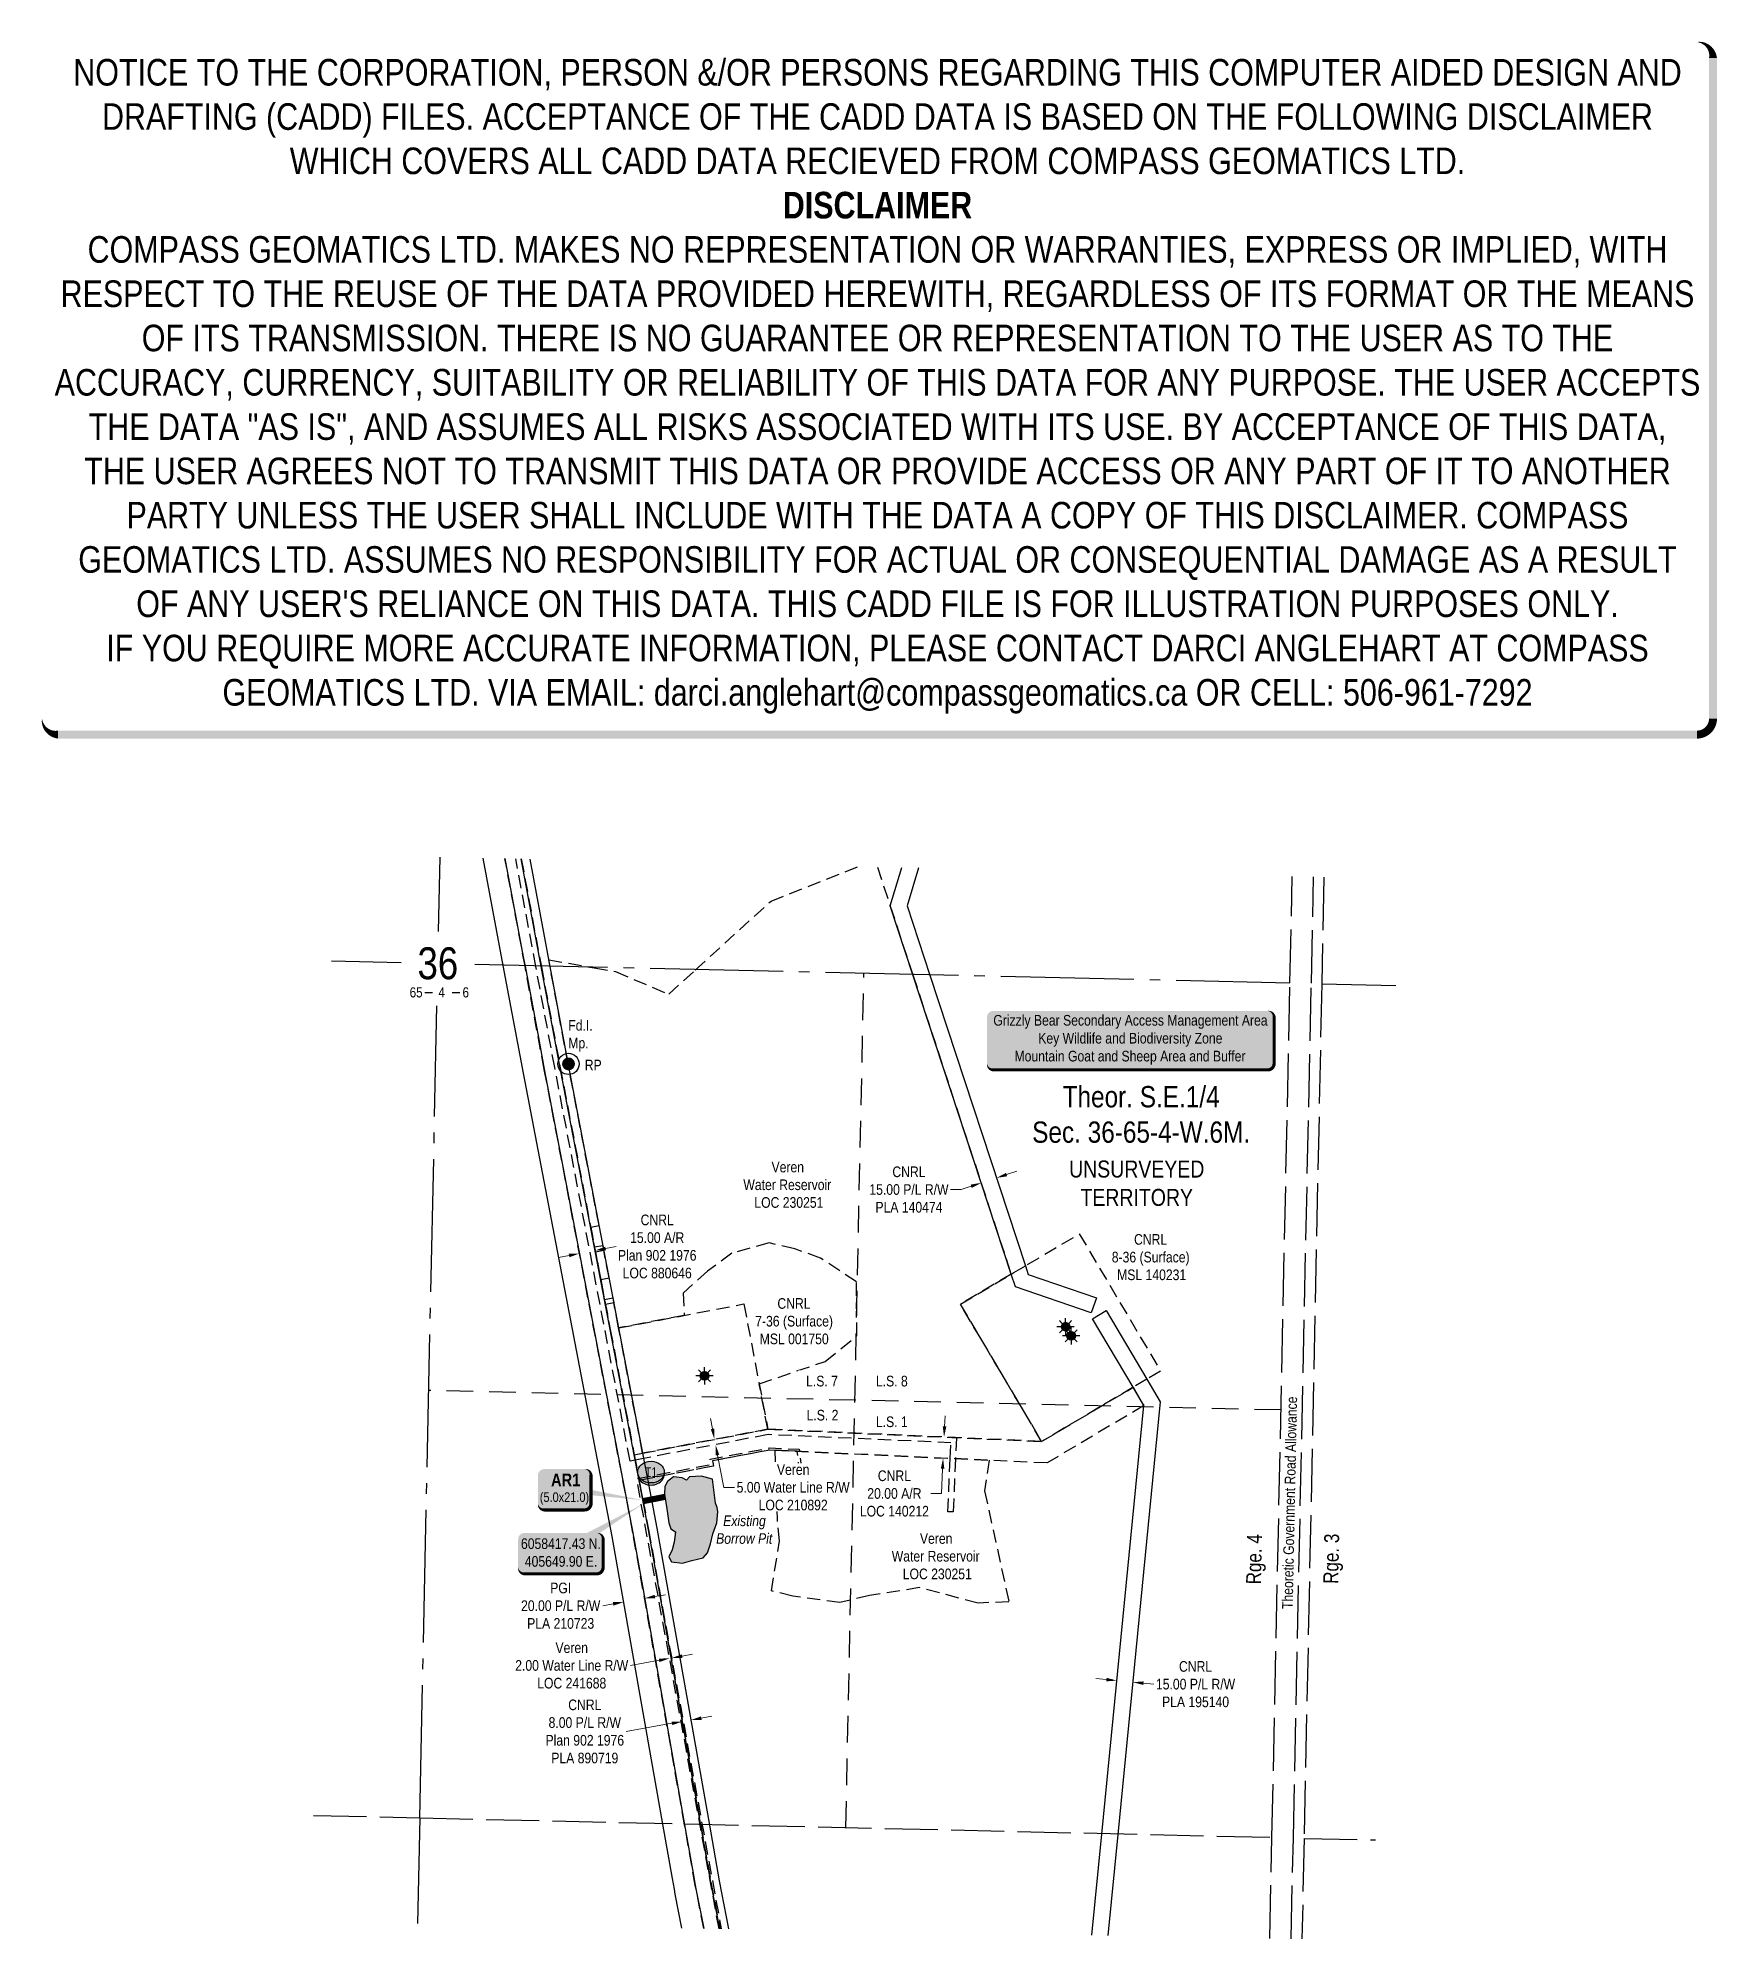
# Model space of a CAD drawing. Extents: x 405080 to 406660, y 6058008 to 6059797.
import ezdxf
from ezdxf.enums import TextEntityAlignment as Align

# ---------------------------------------------------------------- set-up
doc = ezdxf.new("R2010")
doc.units = 0
doc.header["$LTSCALE"] = 5
doc.header["$PDMODE"] = 3
doc.header["$PDSIZE"] = 5
for name, pattern in [('foc-ACCESSROAD', [3.75, 2.5, -1.25]), ('foc-LSD', [8, 5, -3]), ('foc-QUARTERLINE', [33, 25, -3, 2, -3]), ('foc-UNSURVEYED', [12.5, 10, -2.5])]:
    doc.linetypes.add(name, pattern=pattern)
doc.layers.get('Defpoints').update_dxf_attribs({"color": 9})
for name, color, linetype in [('10', 1, 'Continuous'), ('35', 37, 'Continuous'), ('9', 3, 'Continuous'), ('ABADATA-DRILL-T', 8, 'Continuous'), ('AS-WILDLIFE-BLOCK', 131, 'Continuous'), ('C-AR', 13, 'foc-ACCESSROAD'), ('C-SYMBOL', 7, 'Continuous'), ('DETAIL-T', 7, 'Continuous'), ('F-AR', 190, 'foc-ACCESSROAD'), ('F-RW', 190, 'Continuous'), ('F-WS', 190, 'foc-ACCESSROAD'), ('L-MON', 1, 'Continuous'), ('L-ROAD-T', 7, 'Continuous'), ('L-SECLBL', 7, 'Continuous'), ('L-SECQ', 8, 'foc-QUARTERLINE'), ('L-SECTION-LSD', 7, 'foc-LSD'), ('L-UNS-T', 3, 'Continuous'), ('L-USEC', 7, 'foc-UNSURVEYED'), ('P-CROSSINGS', 250, 'Continuous'), ('P-TEMP-BLOCKS', 250, 'Continuous'), ('P-TEMP-H', 41, 'Continuous'), ('T-WATER', 160, 'Continuous'), ('T-WATER-H', 133, 'Continuous')]:
    doc.layers.add(name, color=color, linetype=linetype)
for name, color, linetype, lineweight in [('C-AR-T', 13, 'Continuous', 9), ('F-AR-T', 190, 'Continuous', 9), ('F-RW-T', 190, 'Continuous', 9), ('F-WS-T', 190, 'Continuous', 9), ('P-TEMP-T', 46, 'Continuous', 18)]:
    doc.layers.add(name, color=color, linetype=linetype, lineweight=lineweight)
doc.layers.add('DISCLAIMER', color=7, linetype='Continuous', plot=False)
doc.layers.add('oil_and_gas_wells_pt', color=7, linetype='Continuous', true_color=0x066cc4)
doc.layers.add('P-100m WELL BORE BUFFER', color=7, linetype='Continuous', true_color=0xf5ffd6)
doc.styles.add('100L', font='ARIALN.TTF', dxfattribs={"height": 11})
doc.styles.add('175L', font='ARIALN.TTF', dxfattribs={"height": 20})
doc.styles.add('80', font='ARIALN.TTF', dxfattribs={"height": 10})
doc.styles.add('80CG', font='ARIALN.TTF', dxfattribs={"height": 10})
doc.styles.add('80L', font='ARIALN.TTF', dxfattribs={"height": 10})
doc.styles.add('BOLD', font='ARIALNB.TTF')
doc.styles.add('SIMPLEX', font='ARIALN.TTF')
doc.dimstyles.new('Compass 5 000', dxfattribs={"dimscale": 5, "dimtxt": 9, "dimasz": 2, "dimexe": 0.2, "dimexo": 0.0625, "dimgap": 0.5, "dimtad": 0, "dimtih": 1, "dimtoh": 1, "dimzin": 0, "dimdsep": 46, "dimtxsty": '80CG', "dimcen": 0.1, "dimse1": 1, "dimse2": 1, "dimclrd": 256, "dimclrt": 256, "dimaunit": 1, "dimadec": 4, "dimazin": 0, "dimtfac": 0.06, "dimtofl": 0, "dimtmove": 0, "dimatfit": 1, "dimfxl": 0.2, "dimtolj": 1, "dimtzin": 0, "dimlwd": -1, "dimarcsym": 0})

# ---------------------------------------------------------------- blocks, each defined once
blk = doc.blocks.new('fdia')
at = {"color": 255, "const_width": 1}
blk.add_lwpolyline([(-0.5, 0, 1), (0.5, 0, 1)], format="xyb", close=True, dxfattribs=at)
blk = doc.blocks.new('Fdiaa')
blk.add_blockref('fdia', (0, 0))
blk = doc.blocks.new('fdib')
at = {"color": 1, "const_width": 1.6}
blk.add_lwpolyline([(-0.4, 0, 1), (0.4, 0, 1)], format="xyb", close=True, dxfattribs=at)
at = {"color": 1}
blk.add_circle((0, 0), 0.8, dxfattribs=at)
blk = doc.blocks.new('Fdibb')
blk.add_blockref('fdib', (0, 0))
blk = doc.blocks.new('fdicc')
for name in ['Fdibb', 'Fdiaa']:
    blk.add_blockref(name, (0, 0))
blk = doc.blocks.new('FDI')
blk.add_blockref('fdicc', (0, 0))
blk = doc.blocks.new('L-SECLBL')
at = {"layer": '9', "color": 7}
for p, q in [((-5.1, -27.8), (-12.3, -27.8)), ((20.7, -27.8), (13.5, -27.8))]:
    blk.add_line(p, q, dxfattribs=at)
at = {"layer": '10', "color": 2, "style": 'SIMPLEX'}
blk.add_attdef('SEC', text='', height=30, dxfattribs=at).set_placement((0, 0), align=Align.MIDDLE)
at = {"layer": '10', "color": 5, "style": '80L'}
blk.add_attdef('TWP', text='', height=9.5, dxfattribs=at).set_placement((-14.4, -27.4), align=Align.MIDDLE_RIGHT)
blk.add_attdef('RGE', text='', height=9.5, dxfattribs=at).set_placement((3.6, -27.4), align=Align.MIDDLE_CENTER)
blk.add_attdef('MER', text='', height=9.5, dxfattribs=at).set_placement((23.2, -27.4), align=Align.MIDDLE_LEFT)
blk = doc.blocks.new('*D404')
at = {"layer": 'Defpoints', "color": 0, "transparency": 16777216}
for p in [(405589.6, 6058652.9), (405589.6, 6058652.9), (405604.3, 6058655.7)]:
    blk.add_point(p, dxfattribs=at)
at = {"layer": 'F-AR-T', "transparency": 16777216}
for p, q in [((405579.8, 6058651), (405570, 6058649.1)), ((405614.2, 6058657.6), (405624, 6058659.4))]:
    blk.add_line(p, q, dxfattribs=at)
for points in [[(405579.5, 6058652.6), (405580.1, 6058649.3), (405589.6, 6058652.9)], [(405613.8, 6058659.2), (405614.5, 6058655.9), (405604.3, 6058655.7)]]:
    blk.add_solid(points, dxfattribs=at)
at = {"layer": 'F-AR-T', "transparency": 16777216, "insert": (405662.7, 6058659.4), "char_height": 10, "attachment_point": 5, "style": '80CG'}
blk.add_mtext('\\A1;CNRL\\P15.00 A/R\\PPlan 902 1976\\PLOC 880646', dxfattribs=at)
blk = doc.blocks.new('*D405')
at = {"layer": 'Defpoints', "color": 0, "transparency": 16777216}
for p in [(405966.1, 6058772), (405951.8, 6058767.3), (405967.6, 6058719.3)]:
    blk.add_point(p, dxfattribs=at)
at = {"layer": 'F-RW-T', "transparency": 16777216}
for p, q in [((405991.4, 6058727.1), (406000.9, 6058730.2)), ((405948.6, 6058713), (405938.6, 6058713)), ((405958.1, 6058716.2), (405948.6, 6058713))]:
    blk.add_line(p, q, dxfattribs=at)
for points in [[(405957.6, 6058717.7), (405958.6, 6058714.6), (405967.6, 6058719.3)], [(405990.8, 6058728.7), (405991.9, 6058725.5), (405981.9, 6058724)]]:
    blk.add_solid(points, dxfattribs=at)
at = {"layer": 'F-RW-T', "transparency": 16777216, "insert": (405899.5, 6058713), "char_height": 10, "attachment_point": 5, "style": '80CG', "bg_fill": 3, "box_fill_scale": 1.1, "bg_fill_color": 256, "bg_fill_true_color": 13158600, "bg_fill_transparency": 0}
blk.add_mtext('\\A1;CNRL\\P15.00 P/L R/W\\PPLA 140474', dxfattribs=at)
blk = doc.blocks.new('*D406')
at = {"layer": 'Defpoints', "color": 0, "transparency": 16777216}
for p in [(406095, 6058248.8), (406109.9, 6058247.3), (406110.1, 6058249.5)]:
    blk.add_point(p, dxfattribs=at)
at = {"layer": 'F-RW-T', "transparency": 16777216}
for p, q in [((406085.2, 6058252), (406075.3, 6058252.9)), ((406120.1, 6058248.5), (406130, 6058247.6))]:
    blk.add_line(p, q, dxfattribs=at)
for points in [[(406085.4, 6058253.6), (406085.1, 6058250.3), (406095.2, 6058251)], [(406120.2, 6058250.2), (406119.9, 6058246.9), (406110.1, 6058249.5)]]:
    blk.add_solid(points, dxfattribs=at)
at = {"layer": 'F-RW-T', "transparency": 16777216, "insert": (406169.1, 6058247.6), "char_height": 10, "attachment_point": 5, "style": '80CG'}
blk.add_mtext('\\A1;CNRL\\P15.00 P/L R/W\\PPLA 195140', dxfattribs=at)
blk = doc.blocks.new('*D407')
at = {"layer": 'Defpoints', "color": 0, "transparency": 16777216}
for p in [(405631.1, 6058324.9), (405634, 6058308.1), (405653.7, 6058311.6)]:
    blk.add_point(p, dxfattribs=at)
at = {"layer": 'F-RW-T', "transparency": 16777216}
for p, q in [((405660.6, 6058330.1), (405670.5, 6058331.8)), ((405621.2, 6058323.1), (405611.4, 6058321.4))]:
    blk.add_line(p, q, dxfattribs=at)
for points in [[(405621, 6058324.8), (405621.5, 6058321.5), (405631.1, 6058324.9)], [(405660.3, 6058331.7), (405660.9, 6058328.5), (405650.8, 6058328.4)]]:
    blk.add_solid(points, dxfattribs=at)
at = {"layer": 'F-RW-T', "transparency": 16777216, "insert": (405571.9, 6058321.4), "char_height": 10, "attachment_point": 5, "style": '80CG'}
blk.add_mtext('\\A1;PGI\\P20.00 P/L R/W\\PPLA 210723', dxfattribs=at)
blk = doc.blocks.new('*D408')
at = {"layer": 'Defpoints', "color": 0, "transparency": 16777216}
for p in [(405684.7, 6058222.8), (405692.5, 6058224.2), (405694.4, 6058213.9)]:
    blk.add_point(p, dxfattribs=at)
at = {"layer": 'F-RW-T', "transparency": 16777216}
for p, q in [((405704.2, 6058215.7), (405714.1, 6058217.4)), ((405676.6, 6058210.8), (405633.4, 6058203.1))]:
    blk.add_line(p, q, dxfattribs=at)
for points in [[(405703.9, 6058217.3), (405704.5, 6058214), (405694.4, 6058213.9)], [(405676.3, 6058212.4), (405676.9, 6058209.1), (405686.5, 6058212.5)]]:
    blk.add_solid(points, dxfattribs=at)
at = {"layer": 'F-RW-T', "transparency": 16777216, "insert": (405594.6, 6058203.1), "char_height": 10, "attachment_point": 5, "style": '80CG'}
blk.add_mtext('\\A1;CNRL\\P8.00 P/L R/W\\PPlan 902 1976\\PPLA 890719', dxfattribs=at)
blk = doc.blocks.new('*U470')
at = {"layer": '35', "color": 3}
blk.add_circle((0, 0), 10, dxfattribs=at)
at = {"layer": '35', "color": 3, "style": '80'}
blk.add_attdef('RP_001', (15.3, -6.1), '', height=10, dxfattribs=at)
blk = doc.blocks.new('*D472')
at = {"layer": 'Defpoints', "color": 0, "transparency": 16777216}
for p in [(405984.2, 6058477.8), (405931.6, 6058460.3), (405983.3, 6058457.9)]:
    blk.add_point(p, dxfattribs=at)
at = {"layer": 'F-AR-T', "transparency": 16777216}
for p, q in [((405933, 6058490.2), (405933.5, 6058500.2)), ((405931.1, 6058450.3), (405930.1, 6058427)), ((405930.1, 6058427), (405920.1, 6058427))]:
    blk.add_line(p, q, dxfattribs=at)
for points in [[(405931.3, 6058490.3), (405934.7, 6058490.1), (405932.5, 6058480.2)], [(405929.5, 6058450.4), (405932.8, 6058450.2), (405931.6, 6058460.3)]]:
    blk.add_solid(points, dxfattribs=at)
at = {"layer": 'F-AR-T', "transparency": 16777216, "insert": (405885.8, 6058427), "char_height": 10, "attachment_point": 5, "style": '80CG'}
blk.add_mtext('\\A1;CNRL\\P20.00 A/R\\PLOC 140212', dxfattribs=at)
blk = doc.blocks.new('GAS')
h = blk.add_hatch(color=255)
h.dxf.hatch_style = 1
edge = h.paths.add_edge_path()
edge.add_arc((0, 0), 0.9, 0, 360)
for p, q in [((-0.81, 0), (-1.62, 0)), ((-0.57, 0.57), (-1.14, 1.14)), ((0, 0.81), (0, 1.62)), ((0.57, 0.57), (1.14, 1.14)), ((1.62, 0), (0.81, 0)), ((-0.57, -0.57), (-1.14, -1.14)), ((0, -0.81), (0, -1.62)), ((1.14, -1.14), (0.57, -0.57))]:
    blk.add_line(p, q)
blk.add_circle((0, 0), 0.8)
blk = doc.blocks.new('*D489')
at = {"layer": 'C-AR-T', "transparency": 16777216}
for p, q in [((405714.7, 6058487.8), (405712.9, 6058497.6)), ((405719.5, 6058463.2), (405725.3, 6058432.8)), ((405725.3, 6058432.8), (405735.3, 6058432.8))]:
    blk.add_line(p, q, dxfattribs=at)
for points in [[(405716.4, 6058488.1), (405713.1, 6058487.5), (405716.6, 6058477.9)], [(405721.1, 6058463.5), (405717.8, 6058462.9), (405717.6, 6058473)]]:
    blk.add_solid(points, dxfattribs=at)
at = {"layer": 'Defpoints', "color": 0, "transparency": 16777216}
for p in [(405717.6, 6058473), (405724.4, 6058479.4), (405725.3, 6058474.5)]:
    blk.add_point(p, dxfattribs=at)
at = {"layer": 'C-AR-T', "transparency": 16777216, "insert": (405790.6, 6058432.8), "char_height": 10, "attachment_point": 5, "style": '80CG', "bg_fill": 3, "box_fill_scale": 1.1, "bg_fill_color": 256, "bg_fill_true_color": 13158600, "bg_fill_transparency": 0}
blk.add_mtext('\\A1;Veren\\P5.00 Water Line R/W\\PLOC 210892', dxfattribs=at)
blk = doc.blocks.new('*U491')
h = blk.add_hatch(color=191)
edge = h.paths.add_edge_path()
edge.add_line((-19, -20), (19, -20))
edge.add_arc((19, -14), 6, 270, 360)
edge.add_line((25, -14), (25, 12.5))
edge.add_arc((19, 12.5), 6, 0, 90)
edge.add_line((19, 18.5), (-19, 18.5))
edge.add_arc((-19, 12.5), 6, 90, 180)
edge.add_line((-25, 12.5), (-25, -14))
edge.add_arc((-19, -14), 6, 180, 270)
at = {"color": 250, "flags": 128}
blk.add_lwpolyline([(-19, -20, 3, 3, 0), (19, -20, 3, 3, 0.414214), (25, -14, 3, 3, 0), (25, 12.5, 3, 0, 0.414214), (19, 18.5, 0, 0, 0), (-19, 18.5, 0, 0, 0.414214), (-25, 12.5, 0, 0, 0), (-25, -14, 0, 3, 0.414214)], format="xyseb", close=True, dxfattribs=at)
at = {"flags": 128}
blk.add_lwpolyline([(74.5, -10.9, 0, 7.5, 0), (0, 0, 0, 0, 0)], format="xyseb", dxfattribs=at)
at = {"color": 250}
for tag, p, height, style in [('TEMP_AREA_W1_001', (-9.2, 2.2), 12, 'BOLD'), ('ENTER_TEXT_001', (-30.7, -12.5), 9, '80')]:
    blk.add_attdef(tag, p, '', height=height, dxfattribs=dict(at, style=style))
blk = doc.blocks.new('*U493')
h = blk.add_hatch(color=254)
edge = h.paths.add_edge_path()
edge.add_line((-34, -20), (34, -20))
edge.add_arc((34, -14), 6, 270, 360)
edge.add_line((40, -14), (40, 12.5))
edge.add_arc((34, 12.5), 6, 0, 90)
edge.add_line((34, 18.5), (-34, 18.5))
edge.add_arc((-34, 12.5), 6, 90, 180)
edge.add_line((-40, 12.5), (-40, -14))
edge.add_arc((-34, -14), 6, 180, 270)
at = {"color": 1, "flags": 128}
blk.add_lwpolyline([(78, 46, 0, 10, 0), (0, 0, 5, 5, 0)], format="xyseb", dxfattribs=at)
blk.add_lwpolyline([(-34, -20, 3, 3, 0), (34, -20, 3, 3, 0.414214), (40, -14, 3, 3, 0), (40, 12.5, 3, 0, 0.414214), (34, 18.5, 0, 0, 0), (-34, 18.5, 0, 0, 0.414214), (-40, 12.5, 0, 0, 0), (-40, -14, 0, 3, 0.414214)], format="xyseb", close=True, dxfattribs=at)
at = {"color": 1, "style": '80'}
blk.add_attdef('ENTER_TEXT_001', (-36, -5), '', height=10, dxfattribs=at)
blk = doc.blocks.new('*U501')
h = blk.add_hatch(color=255)
edge = h.paths.add_edge_path()
edge.add_line((-129, -28.5), (129, -28.5))
edge.add_arc((129, -22.5), 6, 270, 360)
edge.add_line((135, -22.5), (135, 21))
edge.add_arc((129, 21), 6, 0, 90)
edge.add_line((129, 27), (-129, 27))
edge.add_arc((-129, 21), 6, 90, 180)
edge.add_line((-135, 21), (-135, -22.5))
edge.add_arc((-129, -22.5), 6, 180, 270)
at = {"flags": 128}
blk.add_lwpolyline([(-129, -28.5, 3, 3, 0), (129, -28.5, 3, 3, 0.414214), (135, -22.5, 3, 3, 0), (135, 21, 3, 0, 0.414214), (129, 27, 0, 0, 0), (-129, 27, 0, 0, 0.414214), (-135, 21, 0, 0, 0), (-135, -22.5, 0, 3, 0.414214)], format="xyseb", close=True, dxfattribs=at)
at = {"style": '80'}
blk.add_attdef('ENTER_TEXT_001', (-36, -5), '', height=10, dxfattribs=at)
blk = doc.blocks.new('Well_proximity')
h = blk.add_hatch(color=191)
h.dxf.hatch_style = 1
edge = h.paths.add_edge_path()
edge.add_ellipse((0, 0), major_axis=(-12.5, 0), ratio=0.816297, start_angle=0, end_angle=360)
h = blk.add_hatch(color=250)
h.dxf.hatch_style = 1
edge = h.paths.add_edge_path()
edge.add_ellipse((0, -2), major_axis=(-12.5, 0), ratio=0.816297, start_angle=0, end_angle=180)
edge.add_line((12.5, -2), (12.5, 0))
edge.add_ellipse((0, 0), major_axis=(-12.5, 0), ratio=0.816297, start_angle=0, end_angle=180, ccw=False)
edge.add_line((-12.5, 0), (-12.5, -2))
at = {"color": 250}
blk.add_ellipse((0, 0), major_axis=(-12.5, 0), ratio=0.816297, dxfattribs=at)
blk.add_ellipse((0, -2), major_axis=(-12.5, 0), ratio=0.816297, start_param=0, end_param=3.141593, dxfattribs=at)
at = {"color": 250, "style": '80L'}
blk.add_attdef('CROSSING', text='', height=9, dxfattribs=at).set_placement((0.1, 0), align=Align.MIDDLE_CENTER)
blk = doc.blocks.new('*D507')
at = {"layer": 'C-AR-T', "transparency": 16777216}
for p, q in [((405686.1, 6058274), (405696, 6058275.8)), ((405664.5, 6058270.1), (405637.7, 6058265.2))]:
    blk.add_line(p, q, dxfattribs=at)
for points in [[(405664.2, 6058271.7), (405664.8, 6058268.4), (405674.3, 6058271.9)], [(405685.8, 6058275.7), (405686.4, 6058272.4), (405676.3, 6058272.2)]]:
    blk.add_solid(points, dxfattribs=at)
at = {"layer": 'Defpoints', "color": 0, "transparency": 16777216}
for p in [(405673.1, 6058278.3), (405674.3, 6058271.9), (405675.1, 6058278.7)]:
    blk.add_point(p, dxfattribs=at)
at = {"layer": 'C-AR-T', "transparency": 16777216, "insert": (405582.3, 6058265.2), "char_height": 10, "width": 531.639, "attachment_point": 5, "style": '80CG'}
blk.add_mtext('\\A1;Veren\\P2.00 Water Line R/W\\PLOC 241688', dxfattribs=at)
blk = doc.blocks.new('Disclaimer_Legal')
at = {"layer": 'DISCLAIMER', "color": 254, "flags": 128}
blk.add_lwpolyline([(-3612.9, -1104.6, 37.5, 37.5, 0), (4096.1, -1104.6, 37.5, 37.5, 0.414214), (4171.1, -1029.6, 37.5, 37.5, 0), (4171.1, 2078.7, 37.5, 0, 0.414214), (4096.1, 2153.7, 0, 0, 0), (-3612.9, 2153.7, 0, 0, 0.414214), (-3687.9, 2078.7, 0, 0, 0), (-3687.9, -1029.6, 0, 37.5, 0.414214)], format="xyseb", close=True, dxfattribs=at)
at = {"layer": 'DISCLAIMER', "color": 254, "insert": (241.6, 533.9), "char_height": 125, "width": 7717.568, "attachment_point": 5, "style": '80'}
blk.add_mtext('NOTICE TO THE CORPORATION, PERSON &/OR PERSONS REGARDING THIS COMPUTER AIDED DESIGN AND DRAFTING (CADD) FILES. ACCEPTANCE OF THE CADD DATA IS BASED ON THE FOLLOWING DISCLAIMER WHICH COVERS ALL CADD DATA RECIEVED FROM COMPASS GEOMATICS LTD.\\P{\\fArial Narrow|b1|i0|c0|p34;DISCLAIMER}\\PCOMPASS GEOMATICS LTD. MAKES NO REPRESENTATION OR WARRANTIES, EXPRESS OR IMPLIED, WITH RESPECT TO THE REUSE OF THE DATA PROVIDED HEREWITH, REGARDLESS OF ITS FORMAT OR THE MEANS OF ITS TRANSMISSION. THERE IS NO GUARANTEE OR REPRESENTATION TO THE USER AS TO THE ACCURACY, CURRENCY, SUITABILITY OR RELIABILITY OF THIS DATA FOR ANY PURPOSE. THE USER ACCEPTS THE DATA "AS IS", AND ASSUMES ALL RISKS ASSOCIATED WITH ITS USE. BY ACCEPTANCE OF THIS DATA, THE USER AGREES NOT TO TRANSMIT THIS DATA OR PROVIDE ACCESS OR ANY PART OF IT TO ANOTHER PARTY UNLESS THE USER SHALL INCLUDE WITH THE DATA A COPY OF THIS DISCLAIMER. COMPASS GEOMATICS LTD. ASSUMES NO RESPONSIBILITY FOR ACTUAL OR CONSEQUENTIAL DAMAGE AS A RESULT OF ANY USER\'S RELIANCE ON THIS DATA. THIS CADD FILE IS FOR ILLUSTRATION PURPOSES ONLY.\\PIF YOU REQUIRE MORE ACCURATE INFORMATION, PLEASE CONTACT DARCI ANGLEHART AT COMPASS GEOMATICS LTD. VIA EMAIL: darci.anglehart@compassgeomatics.ca OR CELL: 506-961-7292', dxfattribs=at)

msp = doc.modelspace()

# ---------------------------------------------------------------- hatches: boundary and pattern name
at = {"layer": 'P-TEMP-H'}
h = msp.add_hatch(color=256, dxfattribs=at)
h.dxf.hatch_style = 1
h.paths.add_polyline_path([(405649.903, 6058417.429), (405670.386, 6058421.347), (405669.617, 6058426.289), (405648.964, 6058422.338)])
at = {"layer": 'T-WATER-H'}
h = msp.add_hatch(color=256, dxfattribs=at)
h.dxf.hatch_style = 1
h.paths.add_polyline_path([(405719.098, 6058413.742), (405717.49, 6058418.087), (405714.754, 6058440.414), (405704.268, 6058443.299), (405693.022, 6058442.844), (405690.134, 6058439.502), (405686.183, 6058441.78), (405678.128, 6058442.844), (405672.505, 6058438.287), (405669.769, 6058433.579), (405669.617, 6058426.289), (405671.745, 6058412.619), (405673.569, 6058399.406), (405675.392, 6058393.938), (405679.95, 6058390.861), (405678.582, 6058381.292), (405676.758, 6058374.002), (405673.715, 6058367.452), (405676.299, 6058362.592), (405686.481, 6058361.377), (405695.296, 6058364.111), (405705.934, 6058366.541), (405710.038, 6058371.249), (405712.925, 6058379.603), (405714.901, 6058389.171), (405718.852, 6058399.347), (405719.764, 6058409.827)])

# ---------------------------------------------------------------- linework, layer by layer
at = {"layer": 'C-AR'}
msp.add_lwpolyline([(405869.833, 6059016.513), (405881.894, 6058979.784), (405903.191, 6058914.924), (405995.64, 6058633.404), (405947.751, 6058605.04), (406024.173, 6058476.042), (405766.759, 6058487.531), (405758.575, 6058530.316), (405820.775, 6058551.347), (405850.489, 6058575.439), (405850.052, 6058626.172), (405816.373, 6058648.536), (405792.175, 6058657.119), (405767.914, 6058662.74), (405732.801, 6058653.038), (405709.886, 6058636.078), (405687.179, 6058615.669), (405688.096, 6058594.594), (405626.425, 6058582.798), (405621.919, 6058606.358), (405614.065, 6058604.856), (405609.558, 6058628.418), (405617.412, 6058629.921), (405612.495, 6058655.626), (405604.641, 6058654.123), (405600.134, 6058677.686), (405607.988, 6058679.188), (405579.07, 6058830.372), (405561.894, 6058922.597), (405560.65, 6058929.28), (405603.516, 6058921.659), (405623.466, 6058918.119), (405673.639, 6058896.824), (405698.537, 6058919.521), (405769.786, 6058984.499), (405851.793, 6059016.925)], dxfattribs=at)
at = {"layer": 'C-AR', "flags": 128}
msp.add_lwpolyline([(405720.862, 6058017.467), (405643.36, 6058440.992), (405713.373, 6058454.352), (405712.435, 6058459.265), (405768.374, 6058469.936), (405796.227, 6058468.635), (405801.316, 6058425.451), (405799.331, 6058425.217), (405794.44, 6058466.717), (405768.517, 6058467.928), (405714.774, 6058457.675), (405715.711, 6058452.763), (405645.7, 6058439.403), (405722.886, 6058017.432)], dxfattribs=at)
at = {"layer": 'C-AR'}
msp.add_lwpolyline([(405974.905, 6058458.328), (405970.597, 6058429.627), (405993.52, 6058325.197), (405964.495, 6058323.883), (405909.485, 6058338.456), (405862.374, 6058330.986), (405834.584, 6058324.512), (405790.182, 6058330.521), (405770.204, 6058335.323), (405777.778, 6058382.396), (405775.78, 6058400.645), (405773.783, 6058467.719), (405974.905, 6058458.328)], close=True, dxfattribs=at)
at = {"layer": 'F-AR'}
for points in [[(405706.41, 6058017.72), (405698.494, 6058058.462), (405688.426, 6058115.402), (405639.85, 6058390.177), (405556.446, 6058826.207), (405538.368, 6058923.28), (405519.516, 6059024.507)], [(405534.833, 6059024.158), (405553.684, 6058922.935), (405571.178, 6058829.004), (405618.558, 6058581.305), (405641.099, 6058463.454), (405645.7, 6058439.403), (405654.598, 6058392.887), (405703.713, 6058115.059), (405713.238, 6058061.193), (405721.736, 6058017.452)]]:
    msp.add_lwpolyline(points, dxfattribs=at)
msp.add_lwpolyline([(406120.562, 6058509.767), (406029.376, 6058455.748), (405768.517, 6058467.928), (405714.774, 6058457.675), (405715.711, 6058452.763), (405653.557, 6058440.902), (405645.7, 6058439.403), (405641.099, 6058463.454), (405648.956, 6058464.957), (405766.808, 6058487.499), (406024.332, 6058476.005), (406110.369, 6058526.973), (406120.562, 6058509.767)], close=True, dxfattribs=at)
at = {"layer": 'F-RW'}
for points in [[(405685.968, 6058018.077), (405679.751, 6058050.079), (405678.831, 6058054.814), (405677.059, 6058064.835), (405668.037, 6058115.86), (405620.182, 6058386.558), (405536.796, 6058822.498), (405517.94, 6058923.74), (405499.088, 6059024.973)], [(405519.516, 6059024.507), (405536.765, 6058931.886), (405538.368, 6058923.28), (405550.892, 6058856.031), (405556.446, 6058826.207), (405639.85, 6058390.177), (405649.355, 6058336.411), (405688.426, 6058115.402), (405695.88, 6058073.246), (405698.494, 6058058.462), (405699.447, 6058053.556), (405706.41, 6058017.72)], [(405721.736, 6058017.452), (405713.238, 6058061.193), (405703.713, 6058115.059), (405654.598, 6058392.887), (405645.7, 6058439.403), (405641.099, 6058463.454), (405618.558, 6058581.305), (405571.178, 6058829.004), (405553.684, 6058922.935), (405534.833, 6059024.158)], [(405543.004, 6059023.971), (405561.855, 6058922.751), (405579.038, 6058830.487), (405626.415, 6058582.807), (405648.956, 6058464.957), (405653.557, 6058440.902), (405662.465, 6058394.335), (405711.869, 6058114.876), (405721.102, 6058062.653), (405729.912, 6058017.309)], [(405908.443, 6059015.632), (405897.714, 6058980.133), (405919.2, 6058914.718), (406009.025, 6058641.275), (406011.701, 6058633.13), (406075.818, 6058611.059), (406070.935, 6058596.875), (405999.745, 6058621.382), (405995.787, 6058633.435), (405903.298, 6058915.075), (405881.992, 6058979.963), (405892.88, 6059015.987)], [(406071.651, 6058011.332), (406081.026, 6058106.608), (406120.562, 6058509.767), (406110.369, 6058526.973), (406072.177, 6058591.459), (406085.081, 6058599.109), (406123.28, 6058534.611), (406135.967, 6058513.188), (406096.066, 6058106.272), (406086.73, 6058011.068)]]:
    msp.add_lwpolyline(points, dxfattribs=at)
at = {"layer": 'F-WS'}
for points in [[(406110.369, 6058526.973), (406024.332, 6058476.005), (405947.877, 6058605.058), (405998.232, 6058634.883), (406011.159, 6058642.539), (406059.737, 6058671.312), (406136.21, 6058542.259), (406123.28, 6058534.611), (406110.369, 6058526.973)], [(405648.956, 6058464.957), (405626.415, 6058582.807), (405744.265, 6058605.35), (405766.808, 6058487.499), (405648.956, 6058464.957)]]:
    msp.add_lwpolyline(points, close=True, dxfattribs=at)
at = {"layer": 'L-SECQ'}
for p, q in [((405457.013, 6058955.946), (405458.499, 6059025.9)), ((405356.445, 6058928.245), (405421.873, 6058926.752)), ((405491.108, 6058925.172), (406257.906, 6058907.674)), ((405439.295, 6058121.836), (405455.527, 6058885.992)), ((405439.295, 6058121.836), (405437.184, 6058022.429))]:
    msp.add_line(p, q, dxfattribs=at)
at = {"layer": 'L-SECQ', "flags": 128}
msp.add_lwpolyline([(406287.814, 6058906.541), (406357.561, 6058905.165)], dxfattribs=at)
at = {"layer": 'L-SECTION-LSD'}
for p, q in [((405840.131, 6058112.708), (405857.141, 6058916.819)), ((406249.437, 6058505.627), (405447.836, 6058523.9))]:
    msp.add_line(p, q, dxfattribs=at)
at = {"layer": 'L-USEC'}
for p, q in [((406257.906, 6058907.674), (406260.011, 6059007.609)), ((406278.013, 6058907.251), (406280.117, 6059007.151)), ((406289.892, 6059006.928), (406287.814, 6058906.541)), ((406240.967, 6058103.58), (406257.906, 6058907.674)), ((406261.074, 6058103.157), (406278.013, 6058907.251)), ((406287.814, 6058906.541), (406271.168, 6058102.44)), ((405339.363, 6058124.111), (405439.295, 6058121.836)), ((405439.295, 6058121.836), (406240.967, 6058103.58)), ((406238.963, 6058008.405), (406240.967, 6058103.58)), ((406259.071, 6058008.053), (406261.074, 6058103.157)), ((406271.168, 6058102.44), (406269.211, 6058007.876)), ((406271.168, 6058102.44), (406338.447, 6058101.112))]:
    msp.add_line(p, q, dxfattribs=at)
at = {"layer": 'oil_and_gas_wells_pt'}
for p in [(406046.857, 6058583.959), (406052.035, 6058575.393), (405707.231, 6058537.812)]:
    msp.add_point(p, dxfattribs=at)
at = {"layer": 'P-TEMP-T', "flags": 128}
msp.add_lwpolyline([(405649.903, 6058417.429), (405670.386, 6058421.347), (405669.617, 6058426.289), (405648.964, 6058422.338)], close=True, dxfattribs=at)
at = {"layer": 'T-WATER', "flags": 128}
msp.add_lwpolyline([(405719.098, 6058413.742), (405717.49, 6058418.087), (405714.754, 6058440.414), (405704.268, 6058443.299), (405693.022, 6058442.844), (405690.134, 6058439.502), (405686.183, 6058441.78), (405678.128, 6058442.844), (405672.505, 6058438.287), (405669.769, 6058433.579), (405669.617, 6058426.289), (405671.745, 6058412.619), (405673.569, 6058399.406), (405675.392, 6058393.938), (405679.95, 6058390.861), (405678.582, 6058381.292), (405676.758, 6058374.002), (405673.715, 6058367.452), (405676.299, 6058362.592), (405686.481, 6058361.377), (405695.296, 6058364.111), (405705.934, 6058366.541), (405710.038, 6058371.249), (405712.925, 6058379.603), (405714.901, 6058389.171), (405718.852, 6058399.347), (405719.764, 6058409.827)], close=True, dxfattribs=at)

# ---------------------------------------------------------------- block references
at = {"layer": 'ABADATA-DRILL-T', "xscale": 4.999999999999995, "yscale": 4.999999999999995, "zscale": 4.999999999999995}
for p in [(406046.857, 6058583.959), (406052.035, 6058575.393), (405707.231, 6058537.812)]:
    msp.add_blockref('GAS', p, dxfattribs=at)
at = {"layer": 'AS-WILDLIFE-BLOCK'}
ref = msp.add_blockref('*U501', (406107.94, 6058854.138), dxfattribs=dict(at, xscale=1.0004413046639, yscale=1.0004413046639, zscale=1.0004413046639))
ref.add_attrib('ENTER_TEXT_001', 'Grizzly Bear Secondary Access Management Area', (405978.872, 6058867.284), dxfattribs={"layer": '0', "height": 10.00441, "style": '80'})
ref.add_attrib('ENTER_TEXT_002', 'Key Wildlife and Biodiversity Zone', (406021.128, 6058850.44), dxfattribs={"layer": '0', "height": 10.00441, "style": '80'})
ref.add_attrib('ENTER_TEXT_003', 'Mountain Goat and Sheep Area and Buffer', (405998.789, 6058833.588), dxfattribs={"layer": '0', "height": 10.00441, "style": '80'})
at = {"layer": 'Defpoints', "color": 2, "xscale": 0.2, "yscale": 0.2, "zscale": 0.2}
msp.add_blockref('Disclaimer_Legal', (405821.596, 6059362.034), dxfattribs=at)
at = {"layer": 'DETAIL-T'}
ref = msp.add_blockref('*U493', (405571.854, 6058371.441), dxfattribs=at)
ref.add_attrib('ENTER_TEXT_001', '6058417.43 N.', (405534.558, 6058374.859), dxfattribs={"layer": '0', "color": 1, "height": 10, "style": '80'})
ref.add_attrib('ENTER_TEXT_002', '405649.90 E.', (405538.198, 6058358.152), dxfattribs={"layer": '0', "color": 1, "height": 10, "style": '80'})
at = {"layer": 'L-MON', "xscale": 4.999999999999987, "yscale": 4.999999999999987, "zscale": 4.999999999999987}
msp.add_blockref('FDI', (405579.263, 6058831.272), dxfattribs=at)
at = {"layer": 'L-SECLBL', "color": 6}
msp.add_blockref('L-SECLBL', (405456.376, 6058925.965), dxfattribs=at).add_auto_attribs({'SEC': '36', 'TWP': '65', 'RGE': '4', 'MER': '6'})
at = {"layer": 'P-100m WELL BORE BUFFER'}
msp.add_blockref('*U470', (405579.263, 6058831.272), dxfattribs=at).add_auto_attribs({'RP_001': 'RP'})
at = {"layer": 'P-CROSSINGS', "xscale": 0.9998157399999729, "yscale": 0.9998157399999729, "zscale": 0.9998157399999729}
msp.add_blockref('Well_proximity', (405656.867, 6058447.152), dxfattribs=at).add_auto_attribs({'CROSSING': 'T1'})
at = {"layer": 'P-TEMP-BLOCKS'}
ref = msp.add_blockref('*U491', (405575.47, 6058431.585), dxfattribs=dict(at, xscale=0.999478, yscale=0.999478, zscale=0.999478))
ref.add_attrib('TEMP_AREA_W1_001', 'AR1', (405562.85, 6058433.829), dxfattribs={"layer": '0', "color": 250, "height": 11.9937, "style": 'BOLD'})
ref.add_attrib('ENTER_TEXT_001', '(5.0x21.0)', (405552.273, 6058419.122), dxfattribs={"layer": '0', "color": 250, "height": 8.9953, "style": '80'})

# ---------------------------------------------------------------- texts
at = {"layer": 'C-AR-T', "char_height": 9.99573, "attachment_point": 1, "style": '80L'}
for s, width, insert in [('\\pi28.79607;Veren \\P\\pi2.28626;Water Reservoir\\P\\pi12.64336;LOC 230251', 87.28613, (405741.45, 6058739.202)), ('\\pi26.6382;Veren\\P\\pi0.12839;Water Reservoir\\P\\pi10.48549;LOC 230251', 82.9704, (405883.21, 6058389.705))]:
    msp.add_mtext_dynamic_manual_height_columns(s, width=width, gutter_width=49.979, heights=[0], dxfattribs=dict(at, insert=insert))
at = {"layer": 'F-WS-T', "char_height": 9.99573, "attachment_point": 1, "style": '80L'}
for s, insert in [('\\pi21.18846;CNRL\\P\\pi0.26289;8-36 (Surface)\\P\\pi5.29825;MSL 140231', (406090.044, 6058671.141)), ('\\pi21.18846;CNRL\\P\\pi0.29698;7-36 (Surface)\\P\\pi4.52096;MSL 001750', (405754.59, 6058610.849))]:
    msp.add_mtext_dynamic_manual_height_columns(s, width=72.56183, gutter_width=49.979, heights=[0], dxfattribs=dict(at, insert=insert))
at = {"layer": 'L-MON', "insert": (405579.049, 6058872.55), "char_height": 10, "attachment_point": 1, "style": '80L'}
msp.add_mtext_dynamic_manual_height_columns('Fd.I.\\PMp.', width=22.03465, gutter_width=49.979, heights=[0], dxfattribs=at)
at = {"layer": 'L-ROAD-T', "style": '80L'}
msp.add_text('Theoretic Government Road Allowance', height=10, rotation=88.814068, dxfattribs=at).set_placement((406257.568, 6058418.328), align=Align.MIDDLE_CENTER)
at = {"layer": 'L-UNS-T', "color": 3, "insert": (406113.768, 6058718.887), "char_height": 16, "attachment_point": 5, "style": '80L'}
msp.add_mtext_dynamic_manual_height_columns('UNSURVEYED TERRITORY', width=126.35974, gutter_width=47.48, heights=[0], dxfattribs=at)
at = {"layer": 'P-TEMP-T', "insert": (405715.798, 6058406.348), "char_height": 9.99478, "attachment_point": 1, "style": '80L'}
msp.add_mtext_dynamic_manual_height_columns('\\pi8.95904;{\\fArial Narrow|b0|i1|c0|p34;Existing \\P\\pi2.34244;Borrow Pit}', width=57.43359, gutter_width=50, heights=[0], dxfattribs=at)

# ---------------------------------------------------------------- dimensions: what is measured, and where the dimension line sits
at = {"layer": 'C-AR-T', "color": 2}
dim = msp.add_linear_dim(base=(405674.312, 6058271.851), p1=(405675.096, 6058278.694), p2=(405673.125, 6058278.334), angle=190.369879, text='Veren\\P2.00 Water Line R/W\\PLOC 241688', dimstyle='Compass 5 000', dxfattribs=at)
dim.commit()
dim.dimension.update_dxf_attribs({"geometry": '*D507', "text_midpoint": (405582.267, 6058265.155), "dimtype": 161})
at = {"layer": 'F-AR-T'}
dim = msp.add_linear_dim(base=(405589.605, 6058652.858), p1=(405604.332, 6058655.676), p2=(405589.605, 6058652.858), angle=190.828748, text='CNRL\\P15.00 A/R\\PPlan 902 1976\\PLOC 880646', dimstyle='Compass 5 000', dxfattribs=at)
dim.commit()
dim.dimension.update_dxf_attribs({"geometry": '*D404', "text_midpoint": (405662.711, 6058659.433), "dimtype": 161})
at = {"layer": 'F-RW-T'}
for base, p1, p2, angle, text, picture, middle in [((405631.088, 6058324.869), (405653.736, 6058311.629), (405634.044, 6058308.147), 190.025433, 'PGI\\P20.00 P/L R/W\\PPLA 210723', '*D407', (405571.853, 6058321.388)), ((405694.36, 6058213.914), (405684.668, 6058222.789), (405692.545, 6058224.181), 10.025471, 'CNRL\\P8.00 P/L R/W\\PPlan 902 1976\\PPLA 890719', '*D408', (405594.616, 6058203.129))]:
    dim = msp.add_linear_dim(base=base, p1=p1, p2=p2, angle=angle, text=text, dimstyle='Compass 5 000', dxfattribs=at)
    dim.commit()
    dim.dimension.update_dxf_attribs({"geometry": picture, "text_midpoint": middle, "dimtype": 161})
dim = msp.add_aligned_dim(p1=(406094.968, 6058248.772), p2=(406109.896, 6058247.308), distance=2.228, text='CNRL\\P15.00 P/L R/W\\PPLA 195140', dimstyle='Compass 5 000', dxfattribs=at)
dim.commit()
dim.dimension.update_dxf_attribs({"geometry": '*D406', "text_midpoint": (406169.104, 6058247.574)})

# ---------------------------------------------------------------- next in the draw order: texts
at = {"layer": 'C-SYMBOL', "color": 3, "insert": (406117.916, 6058810.399), "char_height": 20, "width": 203.24229, "attachment_point": 2, "style": '175L', "bg_fill": 3, "box_fill_scale": 1.2, "bg_fill_color": 256, "bg_fill_transparency": 0}
msp.add_mtext('Theor. S.E.1/4 \\PSec. 36-65-4-W.6M.', dxfattribs=at)
at = {"layer": 'C-SYMBOL', "color": 3, "char_height": 13.994, "width": 66.57108, "attachment_point": 2, "rotation": 88.793228, "style": '175L', "bg_fill": 3, "box_fill_scale": 1.15, "bg_fill_color": 256, "bg_fill_true_color": 13158600, "bg_fill_transparency": 0}
for s, insert in [('Rge. 4', (406217.124, 6058365.332)), ('Rge. 3', (406289.72, 6058365.821))]:
    msp.add_mtext(s, dxfattribs=dict(at, insert=insert))
at = {"layer": 'L-SECTION-LSD', "char_height": 10, "attachment_point": 1, "style": '100L', "bg_fill": 3, "box_fill_scale": 1.5, "bg_fill_color": 256, "bg_fill_transparency": 0}
for s, width, insert in [('\\pi2.29292;L.S. 7', 30.86728, (405800.472, 6058537.8)), ('L.S. 8', 30.38815, (405868.431, 6058537.8)), ('\\pi2.12736;L.S. 2', 30.64032, (405801.095, 6058505.745)), ('L.S. 1', 29.97838, (405868.431, 6058499.516))]:
    msp.add_mtext_dynamic_manual_height_columns(s, width=width, gutter_width=54.977, heights=[0], dxfattribs=dict(at, insert=insert))

# ---------------------------------------------------------------- next in the draw order: dimensions: what is measured, and where the dimension line sits
at = {"layer": 'F-RW-T'}
dim = msp.add_linear_dim(base=(405967.595, 6058719.284), p1=(405966.075, 6058772.021), p2=(405951.814, 6058767.338), angle=198.179854, text='CNRL\\P15.00 P/L R/W\\PPLA 140474', dimstyle='Compass 5 000', override={"dimtfill": 1}, dxfattribs=at)
dim.commit()
dim.dimension.update_dxf_attribs({"geometry": '*D405', "text_midpoint": (405899.507, 6058713.044), "dimtype": 161})

# ---------------------------------------------------------------- next in the draw order: linework, layer by layer
at = {"layer": 'C-AR'}
msp.add_lwpolyline([(405534.815, 6059024.158), (405553.722, 6058922.738), (405571.208, 6058828.847), (405600.13, 6058677.644), (405603.698, 6058658.988), (405611.552, 6058660.491), (405612.49, 6058655.584), (405604.636, 6058654.081), (405609.553, 6058628.376), (405613.122, 6058609.721), (405620.975, 6058611.223), (405621.914, 6058606.316), (405614.061, 6058604.813), (405618.567, 6058581.255), (405641.099, 6058463.454), (405648.953, 6058464.956), (405766.754, 6058487.489), (405944.266, 6058479.564), (405943.342, 6058459.759), (405941.004, 6058409.688), (405936.021, 6058409.921), (405938.353, 6058459.992), (405939.042, 6058474.798), (405767.117, 6058482.472), (405649.892, 6058460.048), (405642.038, 6058458.547), (405637.131, 6058457.608), (405566.299, 6058827.92), (405548.572, 6058922.854), (405529.634, 6059024.276)], dxfattribs=at)

# ---------------------------------------------------------------- next in the draw order: dimensions: what is measured, and where the dimension line sits
at = {"layer": 'F-AR-T'}
dim = msp.add_linear_dim(base=(405931.613, 6058460.313), p1=(405984.233, 6058477.795), p2=(405983.304, 6058457.899), angle=267.326786, text='CNRL\\P20.00 A/R\\PLOC 140212', dimstyle='Compass 5 000', dxfattribs=at)
dim.commit()
dim.dimension.update_dxf_attribs({"geometry": '*D472', "text_midpoint": (405885.786, 6058426.983), "dimtype": 161})

# ---------------------------------------------------------------- next in the draw order: dimensions: what is measured, and where the dimension line sits
at = {"layer": 'C-AR-T'}
dim = msp.add_linear_dim(base=(405717.573, 6058472.995), p1=(405724.374, 6058479.423), p2=(405725.32, 6058474.477), angle=280.828796, text='Veren\\P5.00 Water Line R/W\\PLOC 210892', dimstyle='Compass 5 000', override={"dimtxt": 10, "dimtfill": 1}, dxfattribs=at)
dim.commit()
dim.dimension.update_dxf_attribs({"geometry": '*D489', "text_midpoint": (405790.646, 6058432.809), "dimtype": 161})

doc.saveas('drawing.dxf')
